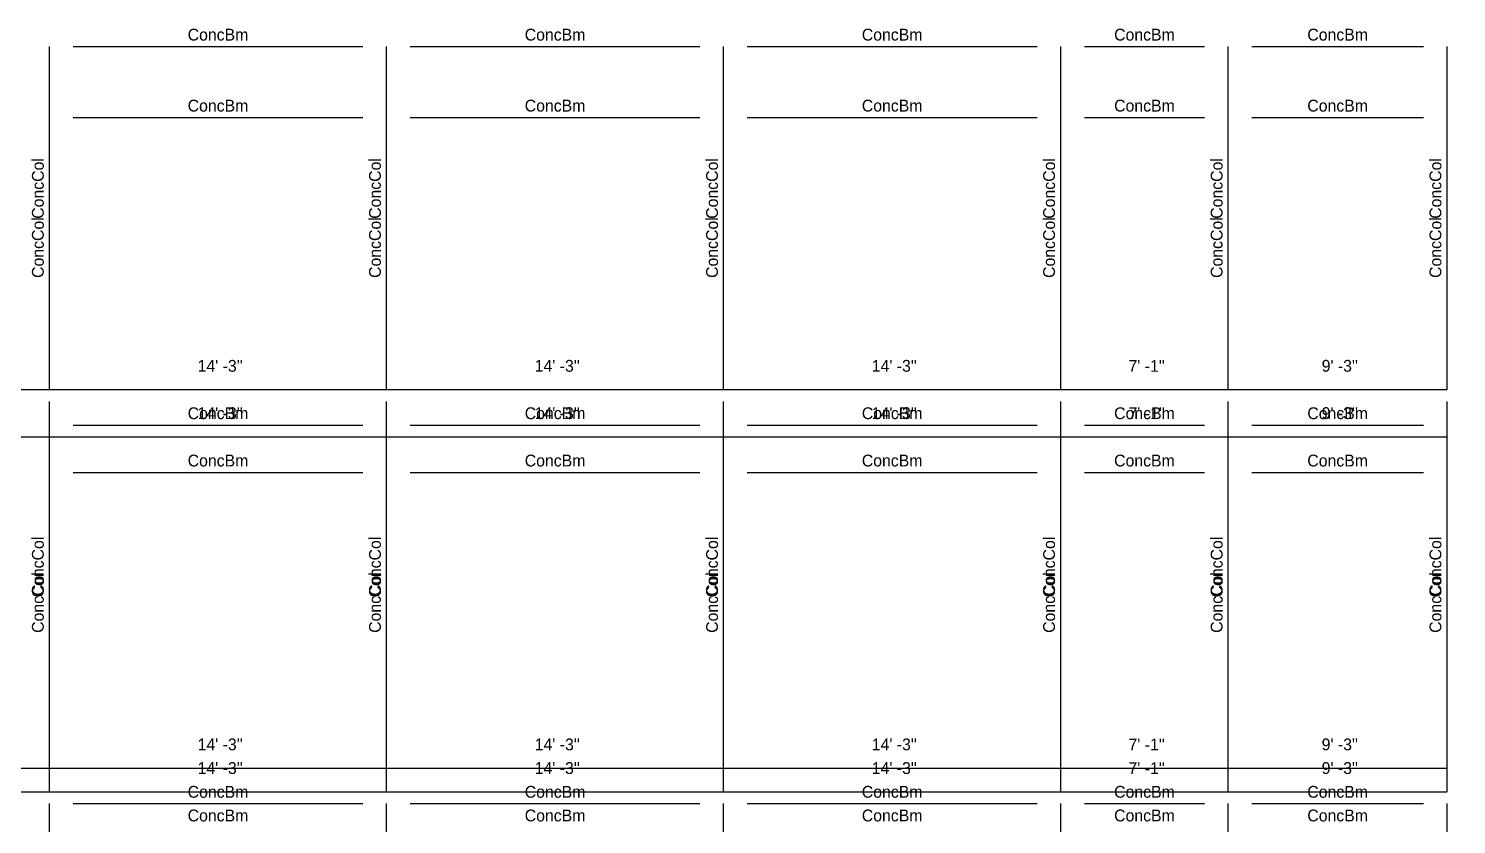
# Model space of a CAD drawing. Extents: x -38 to 2998, y -195 to 11529.
# Drawn here: x 2273 to 2998, y 181 to 585 of the extents above; entities that cross this region are included whole.
import ezdxf
from ezdxf.enums import TextEntityAlignment as Align

# ---------------------------------------------------------------- set-up
doc = ezdxf.new("R2010")
doc.units = 0
doc.header["$MEASUREMENT"] = 0
doc.layers.get('0').update_dxf_attribs({"linetype": 'CONTINUOUS'})
for name, color, linetype in [('CENTERLINES', 7, 'CONTINUOUS'), ('DIMENSIONS', 4, 'CONTINUOUS'), ('TEXT', 5, 'CONTINUOUS')]:
    doc.layers.add(name, color=color, linetype=linetype)
doc.dimstyles.get("Standard").update_dxf_attribs({"dimtxt": 0.18, "dimasz": 0.18, "dimexe": 0.18, "dimexo": 0.0625, "dimgap": 0.09, "dimtad": 0, "dimtih": 1, "dimtoh": 1, "dimdec": 4, "dimzin": 0, "dimtxsty": 'STANDARD', "dimcen": 0.09, "dimazin": 3, "dimtfac": 1, "dimtdec": 4, "dimtofl": 0, "dimtmove": 0, "dimatfit": 3, "dimtolj": 1, "dimtzin": 0})

# ---------------------------------------------------------------- blocks, each defined once
blk = doc.blocks.new('*D1984')
at = {"color": 1, "linetype": 'BYBLOCK'}
for points in [[(2117.73, 214.77), (2116.67, 213.71), (2109.25, 206.29), (2108.19, 205.23)], [(2288.73, 214.77), (2287.67, 213.71), (2280.25, 206.29), (2279.19, 205.23)]]:
    blk.add_solid(points, dxfattribs=at)
at = {"layer": 'DIMENSIONS', "color": 9, "linetype": 'BYBLOCK'}
for p, q in [((2112.96, 210), (2112.96, 228)), ((2283.96, 210), (2283.96, 228))]:
    blk.add_line(p, q, dxfattribs=at)
at = {"layer": 'DIMENSIONS', "color": 0, "linetype": 'BYBLOCK'}
blk.add_line((2112.96, 210), (2283.96, 210), dxfattribs=at)
at = {"layer": 'DIMENSIONS', "color": 0, "linetype": 'BYBLOCK', "insert": (2198.46, 222), "char_height": 6, "attachment_point": 5}
blk.add_mtext("\\A1; 14' -3''", dxfattribs=at)
blk = doc.blocks.new('*D1985')
at = {"color": 1, "linetype": 'BYBLOCK'}
for points in [[(2288.73, 214.77), (2287.67, 213.71), (2280.25, 206.29), (2279.19, 205.23)], [(2459.73, 214.77), (2458.67, 213.71), (2451.25, 206.29), (2450.19, 205.23)]]:
    blk.add_solid(points, dxfattribs=at)
at = {"layer": 'DIMENSIONS', "color": 9, "linetype": 'BYBLOCK'}
for p, q in [((2283.96, 210), (2283.96, 228)), ((2454.96, 210), (2454.96, 228))]:
    blk.add_line(p, q, dxfattribs=at)
at = {"layer": 'DIMENSIONS', "color": 0, "linetype": 'BYBLOCK'}
blk.add_line((2283.96, 210), (2454.96, 210), dxfattribs=at)
at = {"layer": 'DIMENSIONS', "color": 0, "linetype": 'BYBLOCK', "insert": (2369.46, 222), "char_height": 6, "attachment_point": 5}
blk.add_mtext("\\A1; 14' -3''", dxfattribs=at)
blk = doc.blocks.new('*D1986')
at = {"color": 1, "linetype": 'BYBLOCK'}
for points in [[(2459.73, 214.77), (2458.67, 213.71), (2451.25, 206.29), (2450.19, 205.23)], [(2630.73, 214.77), (2629.67, 213.71), (2622.25, 206.29), (2621.19, 205.23)]]:
    blk.add_solid(points, dxfattribs=at)
at = {"layer": 'DIMENSIONS', "color": 9, "linetype": 'BYBLOCK'}
for p, q in [((2454.96, 210), (2454.96, 228)), ((2625.96, 210), (2625.96, 228))]:
    blk.add_line(p, q, dxfattribs=at)
at = {"layer": 'DIMENSIONS', "color": 0, "linetype": 'BYBLOCK'}
blk.add_line((2454.96, 210), (2625.96, 210), dxfattribs=at)
at = {"layer": 'DIMENSIONS', "color": 0, "linetype": 'BYBLOCK', "insert": (2540.46, 222), "char_height": 6, "attachment_point": 5}
blk.add_mtext("\\A1; 14' -3''", dxfattribs=at)
blk = doc.blocks.new('*D1987')
at = {"color": 1, "linetype": 'BYBLOCK'}
for points in [[(2630.73, 214.77), (2629.67, 213.71), (2622.25, 206.29), (2621.19, 205.23)], [(2801.73, 214.77), (2800.67, 213.71), (2793.25, 206.29), (2792.19, 205.23)]]:
    blk.add_solid(points, dxfattribs=at)
at = {"layer": 'DIMENSIONS', "color": 9, "linetype": 'BYBLOCK'}
for p, q in [((2625.96, 210), (2625.96, 228)), ((2796.96, 210), (2796.96, 228))]:
    blk.add_line(p, q, dxfattribs=at)
at = {"layer": 'DIMENSIONS', "color": 0, "linetype": 'BYBLOCK'}
blk.add_line((2625.96, 210), (2796.96, 210), dxfattribs=at)
at = {"layer": 'DIMENSIONS', "color": 0, "linetype": 'BYBLOCK', "insert": (2711.46, 222), "char_height": 6, "attachment_point": 5}
blk.add_mtext("\\A1; 14' -3''", dxfattribs=at)
blk = doc.blocks.new('*D1988')
at = {"color": 1, "linetype": 'BYBLOCK'}
for points in [[(2801.73, 214.77), (2800.67, 213.71), (2793.25, 206.29), (2792.19, 205.23)], [(2886.73, 214.77), (2885.67, 213.71), (2878.24, 206.29), (2877.18, 205.23)]]:
    blk.add_solid(points, dxfattribs=at)
at = {"layer": 'DIMENSIONS', "color": 9, "linetype": 'BYBLOCK'}
for p, q in [((2796.96, 210), (2796.96, 228)), ((2881.96, 210), (2881.96, 228))]:
    blk.add_line(p, q, dxfattribs=at)
at = {"layer": 'DIMENSIONS', "color": 0, "linetype": 'BYBLOCK'}
blk.add_line((2796.96, 210), (2881.96, 210), dxfattribs=at)
at = {"layer": 'DIMENSIONS', "color": 0, "linetype": 'BYBLOCK', "insert": (2839.46, 222), "char_height": 6, "attachment_point": 5}
blk.add_mtext("\\A1; 7' -1''", dxfattribs=at)
blk = doc.blocks.new('*D1989')
at = {"color": 1, "linetype": 'BYBLOCK'}
for points in [[(2886.73, 214.77), (2885.67, 213.71), (2878.24, 206.29), (2877.18, 205.23)], [(2997.73, 214.77), (2996.67, 213.71), (2989.24, 206.29), (2988.18, 205.23)]]:
    blk.add_solid(points, dxfattribs=at)
at = {"layer": 'DIMENSIONS', "color": 9, "linetype": 'BYBLOCK'}
for p, q in [((2881.96, 210), (2881.96, 228)), ((2992.96, 210), (2992.96, 228))]:
    blk.add_line(p, q, dxfattribs=at)
at = {"layer": 'DIMENSIONS', "color": 0, "linetype": 'BYBLOCK'}
blk.add_line((2881.96, 210), (2992.96, 210), dxfattribs=at)
at = {"layer": 'DIMENSIONS', "color": 0, "linetype": 'BYBLOCK', "insert": (2937.46, 222), "char_height": 6, "attachment_point": 5}
blk.add_mtext("\\A1; 9' -3''", dxfattribs=at)
blk = doc.blocks.new('*D2005')
at = {"color": 1, "linetype": 'BYBLOCK'}
for points in [[(2117.73, 406.77), (2116.67, 405.71), (2109.25, 398.29), (2108.19, 397.23)], [(2288.73, 406.77), (2287.67, 405.71), (2280.25, 398.29), (2279.19, 397.23)]]:
    blk.add_solid(points, dxfattribs=at)
at = {"layer": 'DIMENSIONS', "color": 9, "linetype": 'BYBLOCK'}
for p, q in [((2112.96, 402), (2112.96, 420)), ((2283.96, 402), (2283.96, 420))]:
    blk.add_line(p, q, dxfattribs=at)
at = {"layer": 'DIMENSIONS', "color": 0, "linetype": 'BYBLOCK'}
blk.add_line((2112.96, 402), (2283.96, 402), dxfattribs=at)
at = {"layer": 'DIMENSIONS', "color": 0, "linetype": 'BYBLOCK', "insert": (2198.46, 414), "char_height": 6, "attachment_point": 5}
blk.add_mtext("\\A1; 14' -3''", dxfattribs=at)
blk = doc.blocks.new('*D2006')
at = {"color": 1, "linetype": 'BYBLOCK'}
for points in [[(2288.73, 406.77), (2287.67, 405.71), (2280.25, 398.29), (2279.19, 397.23)], [(2459.73, 406.77), (2458.67, 405.71), (2451.25, 398.29), (2450.19, 397.23)]]:
    blk.add_solid(points, dxfattribs=at)
at = {"layer": 'DIMENSIONS', "color": 9, "linetype": 'BYBLOCK'}
for p, q in [((2283.96, 402), (2283.96, 420)), ((2454.96, 402), (2454.96, 420))]:
    blk.add_line(p, q, dxfattribs=at)
at = {"layer": 'DIMENSIONS', "color": 0, "linetype": 'BYBLOCK'}
blk.add_line((2283.96, 402), (2454.96, 402), dxfattribs=at)
at = {"layer": 'DIMENSIONS', "color": 0, "linetype": 'BYBLOCK', "insert": (2369.46, 414), "char_height": 6, "attachment_point": 5}
blk.add_mtext("\\A1; 14' -3''", dxfattribs=at)
blk = doc.blocks.new('*D2007')
at = {"color": 1, "linetype": 'BYBLOCK'}
for points in [[(2459.73, 406.77), (2458.67, 405.71), (2451.25, 398.29), (2450.19, 397.23)], [(2630.73, 406.77), (2629.67, 405.71), (2622.25, 398.29), (2621.19, 397.23)]]:
    blk.add_solid(points, dxfattribs=at)
at = {"layer": 'DIMENSIONS', "color": 9, "linetype": 'BYBLOCK'}
for p, q in [((2454.96, 402), (2454.96, 420)), ((2625.96, 402), (2625.96, 420))]:
    blk.add_line(p, q, dxfattribs=at)
at = {"layer": 'DIMENSIONS', "color": 0, "linetype": 'BYBLOCK'}
blk.add_line((2454.96, 402), (2625.96, 402), dxfattribs=at)
at = {"layer": 'DIMENSIONS', "color": 0, "linetype": 'BYBLOCK', "insert": (2540.46, 414), "char_height": 6, "attachment_point": 5}
blk.add_mtext("\\A1; 14' -3''", dxfattribs=at)
blk = doc.blocks.new('*D2008')
at = {"color": 1, "linetype": 'BYBLOCK'}
for points in [[(2630.73, 406.77), (2629.67, 405.71), (2622.25, 398.29), (2621.19, 397.23)], [(2801.73, 406.77), (2800.67, 405.71), (2793.25, 398.29), (2792.19, 397.23)]]:
    blk.add_solid(points, dxfattribs=at)
at = {"layer": 'DIMENSIONS', "color": 9, "linetype": 'BYBLOCK'}
for p, q in [((2625.96, 402), (2625.96, 420)), ((2796.96, 402), (2796.96, 420))]:
    blk.add_line(p, q, dxfattribs=at)
at = {"layer": 'DIMENSIONS', "color": 0, "linetype": 'BYBLOCK'}
blk.add_line((2625.96, 402), (2796.96, 402), dxfattribs=at)
at = {"layer": 'DIMENSIONS', "color": 0, "linetype": 'BYBLOCK', "insert": (2711.46, 414), "char_height": 6, "attachment_point": 5}
blk.add_mtext("\\A1; 14' -3''", dxfattribs=at)
blk = doc.blocks.new('*D2009')
at = {"color": 1, "linetype": 'BYBLOCK'}
for points in [[(2801.73, 406.77), (2800.67, 405.71), (2793.25, 398.29), (2792.19, 397.23)], [(2886.73, 406.77), (2885.67, 405.71), (2878.24, 398.29), (2877.18, 397.23)]]:
    blk.add_solid(points, dxfattribs=at)
at = {"layer": 'DIMENSIONS', "color": 9, "linetype": 'BYBLOCK'}
for p, q in [((2796.96, 402), (2796.96, 420)), ((2881.96, 402), (2881.96, 420))]:
    blk.add_line(p, q, dxfattribs=at)
at = {"layer": 'DIMENSIONS', "color": 0, "linetype": 'BYBLOCK'}
blk.add_line((2796.96, 402), (2881.96, 402), dxfattribs=at)
at = {"layer": 'DIMENSIONS', "color": 0, "linetype": 'BYBLOCK', "insert": (2839.46, 414), "char_height": 6, "attachment_point": 5}
blk.add_mtext("\\A1; 7' -1''", dxfattribs=at)
blk = doc.blocks.new('*D2010')
at = {"color": 1, "linetype": 'BYBLOCK'}
for points in [[(2886.73, 406.77), (2885.67, 405.71), (2878.24, 398.29), (2877.18, 397.23)], [(2997.73, 406.77), (2996.67, 405.71), (2989.24, 398.29), (2988.18, 397.23)]]:
    blk.add_solid(points, dxfattribs=at)
at = {"layer": 'DIMENSIONS', "color": 9, "linetype": 'BYBLOCK'}
for p, q in [((2881.96, 402), (2881.96, 420)), ((2992.96, 402), (2992.96, 420))]:
    blk.add_line(p, q, dxfattribs=at)
at = {"layer": 'DIMENSIONS', "color": 0, "linetype": 'BYBLOCK'}
blk.add_line((2881.96, 402), (2992.96, 402), dxfattribs=at)
at = {"layer": 'DIMENSIONS', "color": 0, "linetype": 'BYBLOCK', "insert": (2937.46, 414), "char_height": 6, "attachment_point": 5}
blk.add_mtext("\\A1; 9' -3''", dxfattribs=at)
blk = doc.blocks.new('*D2454')
at = {"color": 1, "linetype": 'BYBLOCK'}
for points in [[(2117.73, 202.77), (2116.67, 201.71), (2109.25, 194.29), (2108.19, 193.23)], [(2288.73, 202.77), (2287.67, 201.71), (2280.25, 194.29), (2279.19, 193.23)]]:
    blk.add_solid(points, dxfattribs=at)
at = {"layer": 'DIMENSIONS', "color": 9, "linetype": 'BYBLOCK'}
for p, q in [((2112.96, 198), (2112.96, 216)), ((2283.96, 198), (2283.96, 216))]:
    blk.add_line(p, q, dxfattribs=at)
at = {"layer": 'DIMENSIONS', "color": 0, "linetype": 'BYBLOCK'}
blk.add_line((2112.96, 198), (2283.96, 198), dxfattribs=at)
at = {"layer": 'DIMENSIONS', "color": 0, "linetype": 'BYBLOCK', "insert": (2198.46, 210), "char_height": 6, "attachment_point": 5}
blk.add_mtext("\\A1; 14' -3''", dxfattribs=at)
blk = doc.blocks.new('*D2455')
at = {"color": 1, "linetype": 'BYBLOCK'}
for points in [[(2288.73, 202.77), (2287.67, 201.71), (2280.25, 194.29), (2279.19, 193.23)], [(2459.73, 202.77), (2458.67, 201.71), (2451.25, 194.29), (2450.19, 193.23)]]:
    blk.add_solid(points, dxfattribs=at)
at = {"layer": 'DIMENSIONS', "color": 9, "linetype": 'BYBLOCK'}
for p, q in [((2283.96, 198), (2283.96, 216)), ((2454.96, 198), (2454.96, 216))]:
    blk.add_line(p, q, dxfattribs=at)
at = {"layer": 'DIMENSIONS', "color": 0, "linetype": 'BYBLOCK'}
blk.add_line((2283.96, 198), (2454.96, 198), dxfattribs=at)
at = {"layer": 'DIMENSIONS', "color": 0, "linetype": 'BYBLOCK', "insert": (2369.46, 210), "char_height": 6, "attachment_point": 5}
blk.add_mtext("\\A1; 14' -3''", dxfattribs=at)
blk = doc.blocks.new('*D2456')
at = {"color": 1, "linetype": 'BYBLOCK'}
for points in [[(2459.73, 202.77), (2458.67, 201.71), (2451.25, 194.29), (2450.19, 193.23)], [(2630.73, 202.77), (2629.67, 201.71), (2622.25, 194.29), (2621.19, 193.23)]]:
    blk.add_solid(points, dxfattribs=at)
at = {"layer": 'DIMENSIONS', "color": 9, "linetype": 'BYBLOCK'}
for p, q in [((2454.96, 198), (2454.96, 216)), ((2625.96, 198), (2625.96, 216))]:
    blk.add_line(p, q, dxfattribs=at)
at = {"layer": 'DIMENSIONS', "color": 0, "linetype": 'BYBLOCK'}
blk.add_line((2454.96, 198), (2625.96, 198), dxfattribs=at)
at = {"layer": 'DIMENSIONS', "color": 0, "linetype": 'BYBLOCK', "insert": (2540.46, 210), "char_height": 6, "attachment_point": 5}
blk.add_mtext("\\A1; 14' -3''", dxfattribs=at)
blk = doc.blocks.new('*D2457')
at = {"color": 1, "linetype": 'BYBLOCK'}
for points in [[(2630.73, 202.77), (2629.67, 201.71), (2622.25, 194.29), (2621.19, 193.23)], [(2801.73, 202.77), (2800.67, 201.71), (2793.25, 194.29), (2792.19, 193.23)]]:
    blk.add_solid(points, dxfattribs=at)
at = {"layer": 'DIMENSIONS', "color": 9, "linetype": 'BYBLOCK'}
for p, q in [((2625.96, 198), (2625.96, 216)), ((2796.96, 198), (2796.96, 216))]:
    blk.add_line(p, q, dxfattribs=at)
at = {"layer": 'DIMENSIONS', "color": 0, "linetype": 'BYBLOCK'}
blk.add_line((2625.96, 198), (2796.96, 198), dxfattribs=at)
at = {"layer": 'DIMENSIONS', "color": 0, "linetype": 'BYBLOCK', "insert": (2711.46, 210), "char_height": 6, "attachment_point": 5}
blk.add_mtext("\\A1; 14' -3''", dxfattribs=at)
blk = doc.blocks.new('*D2458')
at = {"color": 1, "linetype": 'BYBLOCK'}
for points in [[(2801.73, 202.77), (2800.67, 201.71), (2793.25, 194.29), (2792.19, 193.23)], [(2886.73, 202.77), (2885.67, 201.71), (2878.24, 194.29), (2877.18, 193.23)]]:
    blk.add_solid(points, dxfattribs=at)
at = {"layer": 'DIMENSIONS', "color": 9, "linetype": 'BYBLOCK'}
for p, q in [((2796.96, 198), (2796.96, 216)), ((2881.96, 198), (2881.96, 216))]:
    blk.add_line(p, q, dxfattribs=at)
at = {"layer": 'DIMENSIONS', "color": 0, "linetype": 'BYBLOCK'}
blk.add_line((2796.96, 198), (2881.96, 198), dxfattribs=at)
at = {"layer": 'DIMENSIONS', "color": 0, "linetype": 'BYBLOCK', "insert": (2839.46, 210), "char_height": 6, "attachment_point": 5}
blk.add_mtext("\\A1; 7' -1''", dxfattribs=at)
blk = doc.blocks.new('*D2459')
at = {"color": 1, "linetype": 'BYBLOCK'}
for points in [[(2886.73, 202.77), (2885.67, 201.71), (2878.24, 194.29), (2877.18, 193.23)], [(2997.73, 202.77), (2996.67, 201.71), (2989.24, 194.29), (2988.18, 193.23)]]:
    blk.add_solid(points, dxfattribs=at)
at = {"layer": 'DIMENSIONS', "color": 9, "linetype": 'BYBLOCK'}
for p, q in [((2881.96, 198), (2881.96, 216)), ((2992.96, 198), (2992.96, 216))]:
    blk.add_line(p, q, dxfattribs=at)
at = {"layer": 'DIMENSIONS', "color": 0, "linetype": 'BYBLOCK'}
blk.add_line((2881.96, 198), (2992.96, 198), dxfattribs=at)
at = {"layer": 'DIMENSIONS', "color": 0, "linetype": 'BYBLOCK', "insert": (2937.46, 210), "char_height": 6, "attachment_point": 5}
blk.add_mtext("\\A1; 9' -3''", dxfattribs=at)
blk = doc.blocks.new('*D2475')
at = {"color": 1, "linetype": 'BYBLOCK'}
for points in [[(2117.73, 382.77), (2116.67, 381.71), (2109.25, 374.29), (2108.19, 373.23)], [(2288.73, 382.77), (2287.67, 381.71), (2280.25, 374.29), (2279.19, 373.23)]]:
    blk.add_solid(points, dxfattribs=at)
at = {"layer": 'DIMENSIONS', "color": 9, "linetype": 'BYBLOCK'}
for p, q in [((2112.96, 378), (2112.96, 396)), ((2283.96, 378), (2283.96, 396))]:
    blk.add_line(p, q, dxfattribs=at)
at = {"layer": 'DIMENSIONS', "color": 0, "linetype": 'BYBLOCK'}
blk.add_line((2112.96, 378), (2283.96, 378), dxfattribs=at)
at = {"layer": 'DIMENSIONS', "color": 0, "linetype": 'BYBLOCK', "insert": (2198.46, 390), "char_height": 6, "attachment_point": 5}
blk.add_mtext("\\A1; 14' -3''", dxfattribs=at)
blk = doc.blocks.new('*D2476')
at = {"color": 1, "linetype": 'BYBLOCK'}
for points in [[(2288.73, 382.77), (2287.67, 381.71), (2280.25, 374.29), (2279.19, 373.23)], [(2459.73, 382.77), (2458.67, 381.71), (2451.25, 374.29), (2450.19, 373.23)]]:
    blk.add_solid(points, dxfattribs=at)
at = {"layer": 'DIMENSIONS', "color": 9, "linetype": 'BYBLOCK'}
for p, q in [((2283.96, 378), (2283.96, 396)), ((2454.96, 378), (2454.96, 396))]:
    blk.add_line(p, q, dxfattribs=at)
at = {"layer": 'DIMENSIONS', "color": 0, "linetype": 'BYBLOCK'}
blk.add_line((2283.96, 378), (2454.96, 378), dxfattribs=at)
at = {"layer": 'DIMENSIONS', "color": 0, "linetype": 'BYBLOCK', "insert": (2369.46, 390), "char_height": 6, "attachment_point": 5}
blk.add_mtext("\\A1; 14' -3''", dxfattribs=at)
blk = doc.blocks.new('*D2477')
at = {"color": 1, "linetype": 'BYBLOCK'}
for points in [[(2459.73, 382.77), (2458.67, 381.71), (2451.25, 374.29), (2450.19, 373.23)], [(2630.73, 382.77), (2629.67, 381.71), (2622.25, 374.29), (2621.19, 373.23)]]:
    blk.add_solid(points, dxfattribs=at)
at = {"layer": 'DIMENSIONS', "color": 9, "linetype": 'BYBLOCK'}
for p, q in [((2454.96, 378), (2454.96, 396)), ((2625.96, 378), (2625.96, 396))]:
    blk.add_line(p, q, dxfattribs=at)
at = {"layer": 'DIMENSIONS', "color": 0, "linetype": 'BYBLOCK'}
blk.add_line((2454.96, 378), (2625.96, 378), dxfattribs=at)
at = {"layer": 'DIMENSIONS', "color": 0, "linetype": 'BYBLOCK', "insert": (2540.46, 390), "char_height": 6, "attachment_point": 5}
blk.add_mtext("\\A1; 14' -3''", dxfattribs=at)
blk = doc.blocks.new('*D2478')
at = {"color": 1, "linetype": 'BYBLOCK'}
for points in [[(2630.73, 382.77), (2629.67, 381.71), (2622.25, 374.29), (2621.19, 373.23)], [(2801.73, 382.77), (2800.67, 381.71), (2793.25, 374.29), (2792.19, 373.23)]]:
    blk.add_solid(points, dxfattribs=at)
at = {"layer": 'DIMENSIONS', "color": 9, "linetype": 'BYBLOCK'}
for p, q in [((2625.96, 378), (2625.96, 396)), ((2796.96, 378), (2796.96, 396))]:
    blk.add_line(p, q, dxfattribs=at)
at = {"layer": 'DIMENSIONS', "color": 0, "linetype": 'BYBLOCK'}
blk.add_line((2625.96, 378), (2796.96, 378), dxfattribs=at)
at = {"layer": 'DIMENSIONS', "color": 0, "linetype": 'BYBLOCK', "insert": (2711.46, 390), "char_height": 6, "attachment_point": 5}
blk.add_mtext("\\A1; 14' -3''", dxfattribs=at)
blk = doc.blocks.new('*D2479')
at = {"color": 1, "linetype": 'BYBLOCK'}
for points in [[(2801.73, 382.77), (2800.67, 381.71), (2793.25, 374.29), (2792.19, 373.23)], [(2886.73, 382.77), (2885.67, 381.71), (2878.24, 374.29), (2877.18, 373.23)]]:
    blk.add_solid(points, dxfattribs=at)
at = {"layer": 'DIMENSIONS', "color": 9, "linetype": 'BYBLOCK'}
for p, q in [((2796.96, 378), (2796.96, 396)), ((2881.96, 378), (2881.96, 396))]:
    blk.add_line(p, q, dxfattribs=at)
at = {"layer": 'DIMENSIONS', "color": 0, "linetype": 'BYBLOCK'}
blk.add_line((2796.96, 378), (2881.96, 378), dxfattribs=at)
at = {"layer": 'DIMENSIONS', "color": 0, "linetype": 'BYBLOCK', "insert": (2839.46, 390), "char_height": 6, "attachment_point": 5}
blk.add_mtext("\\A1; 7' -1''", dxfattribs=at)
blk = doc.blocks.new('*D2480')
at = {"color": 1, "linetype": 'BYBLOCK'}
for points in [[(2886.73, 382.77), (2885.67, 381.71), (2878.24, 374.29), (2877.18, 373.23)], [(2997.73, 382.77), (2996.67, 381.71), (2989.24, 374.29), (2988.18, 373.23)]]:
    blk.add_solid(points, dxfattribs=at)
at = {"layer": 'DIMENSIONS', "color": 9, "linetype": 'BYBLOCK'}
for p, q in [((2881.96, 378), (2881.96, 396)), ((2992.96, 378), (2992.96, 396))]:
    blk.add_line(p, q, dxfattribs=at)
at = {"layer": 'DIMENSIONS', "color": 0, "linetype": 'BYBLOCK'}
blk.add_line((2881.96, 378), (2992.96, 378), dxfattribs=at)
at = {"layer": 'DIMENSIONS', "color": 0, "linetype": 'BYBLOCK', "insert": (2937.46, 390), "char_height": 6, "attachment_point": 5}
blk.add_mtext("\\A1; 9' -3''", dxfattribs=at)
blk = doc.blocks.new('*D2924')
at = {"color": 1, "linetype": 'BYBLOCK'}
for points in [[(2117.73, 202.77), (2116.67, 201.71), (2109.25, 194.29), (2108.19, 193.23)], [(2288.73, 202.77), (2287.67, 201.71), (2280.25, 194.29), (2279.19, 193.23)]]:
    blk.add_solid(points, dxfattribs=at)
at = {"layer": 'DIMENSIONS', "color": 9, "linetype": 'BYBLOCK'}
for p, q in [((2112.96, 198), (2112.96, 216)), ((2283.96, 198), (2283.96, 216))]:
    blk.add_line(p, q, dxfattribs=at)
at = {"layer": 'DIMENSIONS', "color": 0, "linetype": 'BYBLOCK'}
blk.add_line((2112.96, 198), (2283.96, 198), dxfattribs=at)
at = {"layer": 'DIMENSIONS', "color": 0, "linetype": 'BYBLOCK', "insert": (2198.46, 210), "char_height": 6, "attachment_point": 5}
blk.add_mtext("\\A1; 14' -3''", dxfattribs=at)
blk = doc.blocks.new('*D2925')
at = {"color": 1, "linetype": 'BYBLOCK'}
for points in [[(2288.73, 202.77), (2287.67, 201.71), (2280.25, 194.29), (2279.19, 193.23)], [(2459.73, 202.77), (2458.67, 201.71), (2451.25, 194.29), (2450.19, 193.23)]]:
    blk.add_solid(points, dxfattribs=at)
at = {"layer": 'DIMENSIONS', "color": 9, "linetype": 'BYBLOCK'}
for p, q in [((2283.96, 198), (2283.96, 216)), ((2454.96, 198), (2454.96, 216))]:
    blk.add_line(p, q, dxfattribs=at)
at = {"layer": 'DIMENSIONS', "color": 0, "linetype": 'BYBLOCK'}
blk.add_line((2283.96, 198), (2454.96, 198), dxfattribs=at)
at = {"layer": 'DIMENSIONS', "color": 0, "linetype": 'BYBLOCK', "insert": (2369.46, 210), "char_height": 6, "attachment_point": 5}
blk.add_mtext("\\A1; 14' -3''", dxfattribs=at)
blk = doc.blocks.new('*D2926')
at = {"color": 1, "linetype": 'BYBLOCK'}
for points in [[(2459.73, 202.77), (2458.67, 201.71), (2451.25, 194.29), (2450.19, 193.23)], [(2630.73, 202.77), (2629.67, 201.71), (2622.25, 194.29), (2621.19, 193.23)]]:
    blk.add_solid(points, dxfattribs=at)
at = {"layer": 'DIMENSIONS', "color": 9, "linetype": 'BYBLOCK'}
for p, q in [((2454.96, 198), (2454.96, 216)), ((2625.96, 198), (2625.96, 216))]:
    blk.add_line(p, q, dxfattribs=at)
at = {"layer": 'DIMENSIONS', "color": 0, "linetype": 'BYBLOCK'}
blk.add_line((2454.96, 198), (2625.96, 198), dxfattribs=at)
at = {"layer": 'DIMENSIONS', "color": 0, "linetype": 'BYBLOCK', "insert": (2540.46, 210), "char_height": 6, "attachment_point": 5}
blk.add_mtext("\\A1; 14' -3''", dxfattribs=at)
blk = doc.blocks.new('*D2927')
at = {"color": 1, "linetype": 'BYBLOCK'}
for points in [[(2630.73, 202.77), (2629.67, 201.71), (2622.25, 194.29), (2621.19, 193.23)], [(2801.73, 202.77), (2800.67, 201.71), (2793.25, 194.29), (2792.19, 193.23)]]:
    blk.add_solid(points, dxfattribs=at)
at = {"layer": 'DIMENSIONS', "color": 9, "linetype": 'BYBLOCK'}
for p, q in [((2625.96, 198), (2625.96, 216)), ((2796.96, 198), (2796.96, 216))]:
    blk.add_line(p, q, dxfattribs=at)
at = {"layer": 'DIMENSIONS', "color": 0, "linetype": 'BYBLOCK'}
blk.add_line((2625.96, 198), (2796.96, 198), dxfattribs=at)
at = {"layer": 'DIMENSIONS', "color": 0, "linetype": 'BYBLOCK', "insert": (2711.46, 210), "char_height": 6, "attachment_point": 5}
blk.add_mtext("\\A1; 14' -3''", dxfattribs=at)
blk = doc.blocks.new('*D2928')
at = {"color": 1, "linetype": 'BYBLOCK'}
for points in [[(2801.73, 202.77), (2800.67, 201.71), (2793.25, 194.29), (2792.19, 193.23)], [(2886.73, 202.77), (2885.67, 201.71), (2878.24, 194.29), (2877.18, 193.23)]]:
    blk.add_solid(points, dxfattribs=at)
at = {"layer": 'DIMENSIONS', "color": 9, "linetype": 'BYBLOCK'}
for p, q in [((2796.96, 198), (2796.96, 216)), ((2881.96, 198), (2881.96, 216))]:
    blk.add_line(p, q, dxfattribs=at)
at = {"layer": 'DIMENSIONS', "color": 0, "linetype": 'BYBLOCK'}
blk.add_line((2796.96, 198), (2881.96, 198), dxfattribs=at)
at = {"layer": 'DIMENSIONS', "color": 0, "linetype": 'BYBLOCK', "insert": (2839.46, 210), "char_height": 6, "attachment_point": 5}
blk.add_mtext("\\A1; 7' -1''", dxfattribs=at)
blk = doc.blocks.new('*D2929')
at = {"color": 1, "linetype": 'BYBLOCK'}
for points in [[(2886.73, 202.77), (2885.67, 201.71), (2878.24, 194.29), (2877.18, 193.23)], [(2997.73, 202.77), (2996.67, 201.71), (2989.24, 194.29), (2988.18, 193.23)]]:
    blk.add_solid(points, dxfattribs=at)
at = {"layer": 'DIMENSIONS', "color": 9, "linetype": 'BYBLOCK'}
for p, q in [((2881.96, 198), (2881.96, 216)), ((2992.96, 198), (2992.96, 216))]:
    blk.add_line(p, q, dxfattribs=at)
at = {"layer": 'DIMENSIONS', "color": 0, "linetype": 'BYBLOCK'}
blk.add_line((2881.96, 198), (2992.96, 198), dxfattribs=at)
at = {"layer": 'DIMENSIONS', "color": 0, "linetype": 'BYBLOCK', "insert": (2937.46, 210), "char_height": 6, "attachment_point": 5}
blk.add_mtext("\\A1; 9' -3''", dxfattribs=at)
blk = doc.blocks.new('*D2945')
at = {"color": 1, "linetype": 'BYBLOCK'}
for points in [[(2117.73, 382.77), (2116.67, 381.71), (2109.25, 374.29), (2108.19, 373.23)], [(2288.73, 382.77), (2287.67, 381.71), (2280.25, 374.29), (2279.19, 373.23)]]:
    blk.add_solid(points, dxfattribs=at)
at = {"layer": 'DIMENSIONS', "color": 9, "linetype": 'BYBLOCK'}
for p, q in [((2112.96, 378), (2112.96, 396)), ((2283.96, 378), (2283.96, 396))]:
    blk.add_line(p, q, dxfattribs=at)
at = {"layer": 'DIMENSIONS', "color": 0, "linetype": 'BYBLOCK'}
blk.add_line((2112.96, 378), (2283.96, 378), dxfattribs=at)
at = {"layer": 'DIMENSIONS', "color": 0, "linetype": 'BYBLOCK', "insert": (2198.46, 390), "char_height": 6, "attachment_point": 5}
blk.add_mtext("\\A1; 14' -3''", dxfattribs=at)
blk = doc.blocks.new('*D2946')
at = {"color": 1, "linetype": 'BYBLOCK'}
for points in [[(2288.73, 382.77), (2287.67, 381.71), (2280.25, 374.29), (2279.19, 373.23)], [(2459.73, 382.77), (2458.67, 381.71), (2451.25, 374.29), (2450.19, 373.23)]]:
    blk.add_solid(points, dxfattribs=at)
at = {"layer": 'DIMENSIONS', "color": 9, "linetype": 'BYBLOCK'}
for p, q in [((2283.96, 378), (2283.96, 396)), ((2454.96, 378), (2454.96, 396))]:
    blk.add_line(p, q, dxfattribs=at)
at = {"layer": 'DIMENSIONS', "color": 0, "linetype": 'BYBLOCK'}
blk.add_line((2283.96, 378), (2454.96, 378), dxfattribs=at)
at = {"layer": 'DIMENSIONS', "color": 0, "linetype": 'BYBLOCK', "insert": (2369.46, 390), "char_height": 6, "attachment_point": 5}
blk.add_mtext("\\A1; 14' -3''", dxfattribs=at)
blk = doc.blocks.new('*D2947')
at = {"color": 1, "linetype": 'BYBLOCK'}
for points in [[(2459.73, 382.77), (2458.67, 381.71), (2451.25, 374.29), (2450.19, 373.23)], [(2630.73, 382.77), (2629.67, 381.71), (2622.25, 374.29), (2621.19, 373.23)]]:
    blk.add_solid(points, dxfattribs=at)
at = {"layer": 'DIMENSIONS', "color": 9, "linetype": 'BYBLOCK'}
for p, q in [((2454.96, 378), (2454.96, 396)), ((2625.96, 378), (2625.96, 396))]:
    blk.add_line(p, q, dxfattribs=at)
at = {"layer": 'DIMENSIONS', "color": 0, "linetype": 'BYBLOCK'}
blk.add_line((2454.96, 378), (2625.96, 378), dxfattribs=at)
at = {"layer": 'DIMENSIONS', "color": 0, "linetype": 'BYBLOCK', "insert": (2540.46, 390), "char_height": 6, "attachment_point": 5}
blk.add_mtext("\\A1; 14' -3''", dxfattribs=at)
blk = doc.blocks.new('*D2948')
at = {"color": 1, "linetype": 'BYBLOCK'}
for points in [[(2630.73, 382.77), (2629.67, 381.71), (2622.25, 374.29), (2621.19, 373.23)], [(2801.73, 382.77), (2800.67, 381.71), (2793.25, 374.29), (2792.19, 373.23)]]:
    blk.add_solid(points, dxfattribs=at)
at = {"layer": 'DIMENSIONS', "color": 9, "linetype": 'BYBLOCK'}
for p, q in [((2625.96, 378), (2625.96, 396)), ((2796.96, 378), (2796.96, 396))]:
    blk.add_line(p, q, dxfattribs=at)
at = {"layer": 'DIMENSIONS', "color": 0, "linetype": 'BYBLOCK'}
blk.add_line((2625.96, 378), (2796.96, 378), dxfattribs=at)
at = {"layer": 'DIMENSIONS', "color": 0, "linetype": 'BYBLOCK', "insert": (2711.46, 390), "char_height": 6, "attachment_point": 5}
blk.add_mtext("\\A1; 14' -3''", dxfattribs=at)
blk = doc.blocks.new('*D2949')
at = {"color": 1, "linetype": 'BYBLOCK'}
for points in [[(2801.73, 382.77), (2800.67, 381.71), (2793.25, 374.29), (2792.19, 373.23)], [(2886.73, 382.77), (2885.67, 381.71), (2878.24, 374.29), (2877.18, 373.23)]]:
    blk.add_solid(points, dxfattribs=at)
at = {"layer": 'DIMENSIONS', "color": 9, "linetype": 'BYBLOCK'}
for p, q in [((2796.96, 378), (2796.96, 396)), ((2881.96, 378), (2881.96, 396))]:
    blk.add_line(p, q, dxfattribs=at)
at = {"layer": 'DIMENSIONS', "color": 0, "linetype": 'BYBLOCK'}
blk.add_line((2796.96, 378), (2881.96, 378), dxfattribs=at)
at = {"layer": 'DIMENSIONS', "color": 0, "linetype": 'BYBLOCK', "insert": (2839.46, 390), "char_height": 6, "attachment_point": 5}
blk.add_mtext("\\A1; 7' -1''", dxfattribs=at)
blk = doc.blocks.new('*D2950')
at = {"color": 1, "linetype": 'BYBLOCK'}
for points in [[(2886.73, 382.77), (2885.67, 381.71), (2878.24, 374.29), (2877.18, 373.23)], [(2997.73, 382.77), (2996.67, 381.71), (2989.24, 374.29), (2988.18, 373.23)]]:
    blk.add_solid(points, dxfattribs=at)
at = {"layer": 'DIMENSIONS', "color": 9, "linetype": 'BYBLOCK'}
for p, q in [((2881.96, 378), (2881.96, 396)), ((2992.96, 378), (2992.96, 396))]:
    blk.add_line(p, q, dxfattribs=at)
at = {"layer": 'DIMENSIONS', "color": 0, "linetype": 'BYBLOCK'}
blk.add_line((2881.96, 378), (2992.96, 378), dxfattribs=at)
at = {"layer": 'DIMENSIONS', "color": 0, "linetype": 'BYBLOCK', "insert": (2937.46, 390), "char_height": 6, "attachment_point": 5}
blk.add_mtext("\\A1; 9' -3''", dxfattribs=at)

msp = doc.modelspace()

# ---------------------------------------------------------------- linework, layer by layer
at = {"layer": 'CENTERLINES', "color": 0, "linetype": 'CONTINUOUS'}
for p, q in [((2283.96, 432), (2283.96, 576)), ((2295.96, 576), (2442.96, 576)), ((2454.96, 432), (2454.96, 576)), ((2466.96, 576), (2613.96, 576)), ((2625.96, 432), (2625.96, 576)), ((2637.96, 576), (2784.96, 576)), ((2796.96, 432), (2796.96, 576)), ((2808.96, 576), (2869.956, 576)), ((2881.956, 432), (2881.956, 576)), ((2893.956, 576), (2980.956, 576)), ((2992.956, 432), (2992.956, 576)), ((2283.96, 408), (2283.96, 540)), ((2283.96, 408), (2283.96, 540)), ((2295.96, 540), (2442.96, 540)), ((2295.96, 540), (2442.96, 540)), ((2454.96, 408), (2454.96, 540)), ((2454.96, 408), (2454.96, 540)), ((2466.96, 540), (2613.96, 540)), ((2466.96, 540), (2613.96, 540)), ((2625.96, 408), (2625.96, 540)), ((2625.96, 408), (2625.96, 540)), ((2637.96, 540), (2784.96, 540)), ((2637.96, 540), (2784.96, 540)), ((2796.96, 408), (2796.96, 540)), ((2796.96, 408), (2796.96, 540)), ((2808.96, 540), (2869.956, 540)), ((2808.96, 540), (2869.956, 540)), ((2881.956, 408), (2881.956, 540)), ((2881.956, 408), (2881.956, 540)), ((2893.956, 540), (2980.956, 540)), ((2893.956, 540), (2980.956, 540)), ((2992.956, 408), (2992.956, 540)), ((2992.956, 408), (2992.956, 540)), ((2283.96, 240), (2283.96, 384)), ((2295.96, 384), (2442.96, 384)), ((2454.96, 240), (2454.96, 384)), ((2466.96, 384), (2613.96, 384)), ((2625.96, 240), (2625.96, 384)), ((2637.96, 384), (2784.96, 384)), ((2796.96, 240), (2796.96, 384)), ((2808.96, 384), (2869.956, 384)), ((2881.956, 240), (2881.956, 384)), ((2893.956, 384), (2980.956, 384)), ((2992.956, 240), (2992.956, 384)), ((2283.96, 228), (2283.96, 360)), ((2283.96, 228), (2283.96, 360)), ((2295.96, 360), (2442.96, 360)), ((2295.96, 360), (2442.96, 360)), ((2454.96, 228), (2454.96, 360)), ((2454.96, 228), (2454.96, 360)), ((2466.96, 360), (2613.96, 360)), ((2466.96, 360), (2613.96, 360)), ((2625.96, 228), (2625.96, 360)), ((2625.96, 228), (2625.96, 360)), ((2637.96, 360), (2784.96, 360)), ((2637.96, 360), (2784.96, 360)), ((2796.96, 228), (2796.96, 360)), ((2796.96, 228), (2796.96, 360)), ((2808.96, 360), (2869.956, 360)), ((2808.96, 360), (2869.956, 360)), ((2881.956, 228), (2881.956, 360)), ((2881.956, 228), (2881.956, 360)), ((2893.956, 360), (2980.956, 360)), ((2893.956, 360), (2980.956, 360)), ((2992.956, 228), (2992.956, 360)), ((2992.956, 228), (2992.956, 360)), ((2283.96, 48), (2283.96, 192)), ((2295.96, 192), (2442.96, 192)), ((2454.96, 48), (2454.96, 192)), ((2466.96, 192), (2613.96, 192)), ((2625.96, 48), (2625.96, 192)), ((2637.96, 192), (2784.96, 192)), ((2796.96, 48), (2796.96, 192)), ((2808.96, 192), (2869.956, 192)), ((2881.956, 48), (2881.956, 192)), ((2893.956, 192), (2980.956, 192)), ((2992.956, 48), (2992.956, 192))]:
    msp.add_line(p, q, dxfattribs=at)

# ---------------------------------------------------------------- texts
at = {"layer": 'TEXT', "color": 0}
for p in [(2369.46, 582), (2540.46, 582), (2711.46, 582), (2839.458, 582), (2937.456, 582), (2369.46, 546), (2369.46, 546), (2540.46, 546), (2540.46, 546), (2711.46, 546), (2711.46, 546), (2839.458, 546), (2839.458, 546), (2937.456, 546), (2937.456, 546), (2369.46, 390), (2540.46, 390), (2711.46, 390), (2839.458, 390), (2937.456, 390), (2369.46, 366), (2369.46, 366), (2540.46, 366), (2540.46, 366), (2711.46, 366), (2711.46, 366), (2839.458, 366), (2839.458, 366), (2937.456, 366), (2937.456, 366), (2369.46, 198), (2540.46, 198), (2711.46, 198), (2839.458, 198), (2937.456, 198), (2369.46, 186), (2369.46, 186), (2540.46, 186), (2540.46, 186), (2711.46, 186), (2711.46, 186), (2839.458, 186), (2839.458, 186), (2937.456, 186), (2937.456, 186)]:
    msp.add_text('ConcBm', height=6, dxfattribs=at).set_placement(p, align=Align.MIDDLE)
for p in [(2277.96, 504), (2448.96, 504), (2619.96, 504), (2790.96, 504), (2875.956, 504), (2986.956, 504), (2277.96, 474), (2277.96, 474), (2448.96, 474), (2448.96, 474), (2619.96, 474), (2619.96, 474), (2790.96, 474), (2790.96, 474), (2875.956, 474), (2875.956, 474), (2986.956, 474), (2986.956, 474), (2277.96, 312), (2448.96, 312), (2619.96, 312), (2790.96, 312), (2875.956, 312), (2986.956, 312), (2277.96, 294), (2277.96, 294), (2448.96, 294), (2448.96, 294), (2619.96, 294), (2619.96, 294), (2790.96, 294), (2790.96, 294), (2875.956, 294), (2875.956, 294), (2986.956, 294), (2986.956, 294)]:
    msp.add_text('ConcCol', height=6, rotation=90, dxfattribs=at).set_placement(p, align=Align.MIDDLE)

# ---------------------------------------------------------------- dimensions: what is measured, and where the dimension line sits
at = {"layer": 'DIMENSIONS'}
for base, p1, p2, picture, middle in [((2283.96, 402), (2112.96, 390), (2283.96, 390), '*D2005', (2198.46, 390)), ((2454.96, 402), (2283.96, 390), (2454.96, 390), '*D2006', (2369.46, 390)), ((2625.96, 402), (2454.96, 390), (2625.96, 390), '*D2007', (2540.46, 390)), ((2796.96, 402), (2625.96, 390), (2796.96, 390), '*D2008', (2711.46, 390)), ((2881.956, 402), (2796.96, 390), (2881.956, 390), '*D2009', (2839.458, 390)), ((2992.956, 402), (2881.956, 390), (2992.956, 390), '*D2010', (2937.456, 390)), ((2283.96, 378), (2112.96, 366), (2283.96, 366), '*D2475', (2198.46, 366)), ((2283.96, 378), (2112.96, 366), (2283.96, 366), '*D2945', (2198.46, 366)), ((2454.96, 378), (2283.96, 366), (2454.96, 366), '*D2476', (2369.46, 366)), ((2454.96, 378), (2283.96, 366), (2454.96, 366), '*D2946', (2369.46, 366)), ((2625.96, 378), (2454.96, 366), (2625.96, 366), '*D2477', (2540.46, 366)), ((2625.96, 378), (2454.96, 366), (2625.96, 366), '*D2947', (2540.46, 366)), ((2796.96, 378), (2625.96, 366), (2796.96, 366), '*D2478', (2711.46, 366)), ((2796.96, 378), (2625.96, 366), (2796.96, 366), '*D2948', (2711.46, 366)), ((2881.956, 378), (2796.96, 366), (2881.956, 366), '*D2479', (2839.458, 366)), ((2881.956, 378), (2796.96, 366), (2881.956, 366), '*D2949', (2839.458, 366)), ((2992.956, 378), (2881.956, 366), (2992.956, 366), '*D2480', (2937.456, 366)), ((2992.956, 378), (2881.956, 366), (2992.956, 366), '*D2950', (2937.456, 366)), ((2283.96, 210), (2112.96, 198), (2283.96, 198), '*D1984', (2198.46, 198)), ((2454.96, 210), (2283.96, 198), (2454.96, 198), '*D1985', (2369.46, 198)), ((2625.96, 210), (2454.96, 198), (2625.96, 198), '*D1986', (2540.46, 198)), ((2796.96, 210), (2625.96, 198), (2796.96, 198), '*D1987', (2711.46, 198)), ((2881.956, 210), (2796.96, 198), (2881.956, 198), '*D1988', (2839.458, 198)), ((2992.956, 210), (2881.956, 198), (2992.956, 198), '*D1989', (2937.456, 198)), ((2283.96, 198), (2112.96, 186), (2283.96, 186), '*D2454', (2198.46, 186)), ((2283.96, 198), (2112.96, 186), (2283.96, 186), '*D2924', (2198.46, 186)), ((2454.96, 198), (2283.96, 186), (2454.96, 186), '*D2455', (2369.46, 186)), ((2454.96, 198), (2283.96, 186), (2454.96, 186), '*D2925', (2369.46, 186)), ((2625.96, 198), (2454.96, 186), (2625.96, 186), '*D2456', (2540.46, 186)), ((2625.96, 198), (2454.96, 186), (2625.96, 186), '*D2926', (2540.46, 186)), ((2796.96, 198), (2625.96, 186), (2796.96, 186), '*D2457', (2711.46, 186)), ((2796.96, 198), (2625.96, 186), (2796.96, 186), '*D2927', (2711.46, 186)), ((2881.956, 198), (2796.96, 186), (2881.956, 186), '*D2458', (2839.458, 186)), ((2881.956, 198), (2796.96, 186), (2881.956, 186), '*D2928', (2839.458, 186)), ((2992.956, 198), (2881.956, 186), (2992.956, 186), '*D2459', (2937.456, 186)), ((2992.956, 198), (2881.956, 186), (2992.956, 186), '*D2929', (2937.456, 186))]:
    dim = msp.add_linear_dim(base=base, p1=p1, p2=p2, dimstyle='STANDARD', dxfattribs=at)
    dim.commit()
    dim.dimension.update_dxf_attribs({"geometry": picture, "text_midpoint": middle})

doc.saveas('drawing.dxf')
